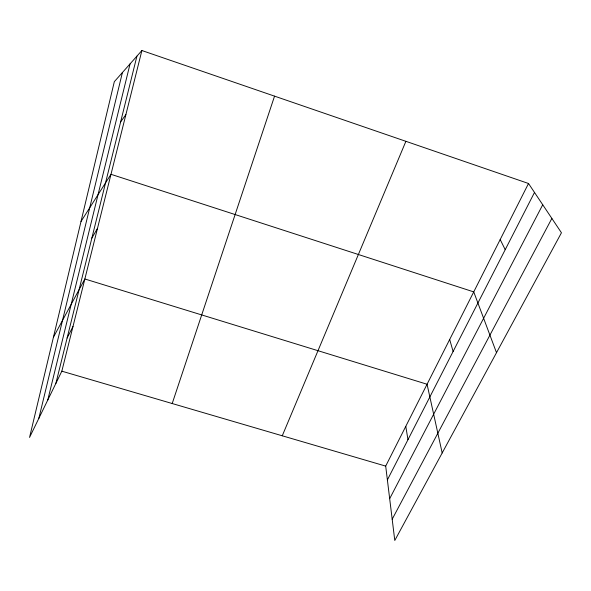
<?xml version="1.0" encoding="UTF-8"?>
<svg xmlns="http://www.w3.org/2000/svg" width="591" height="591" viewBox="0 0 591 591"><rect width="100%" height="100%" fill="white"/><g stroke="black" fill="none" stroke-linecap="round" stroke-linejoin="round"><path stroke-width="0.89" d="M38.814 418.421L122.403 72.545M47.745 400.092L130.057 63.894M55.872 383.419L136.92 56.145M141.892 50.523L114.329 81.669L29.55 437.429L61.833 371.178L141.892 50.523L528.517 183.491L561.45 232.773L394.781 540.477L385.694 466.107L528.517 183.491M172.203 403.527L274.549 96.148M282.262 435.789L405.899 141.323M67.115 338.015L72.989 326.498M387.386 479.914L534.5 192.444M389.676 498.671L542.73 204.759M392.188 519.223L551.868 218.426M53.426 337.239L84.853 278.982L427.064 384.246L442.179 452.972M91.864 238.077L97.493 228.355M81.019 221.455L110.982 174.308L473.738 291.895L496.499 352.679M120.638 121.872L125.876 114.654M61.833 371.178L385.694 466.107M500.193 239.54L505.216 249.675M449.677 339.507L453.112 351.475M405.781 426.377L407.982 439.66"/></g></svg>
